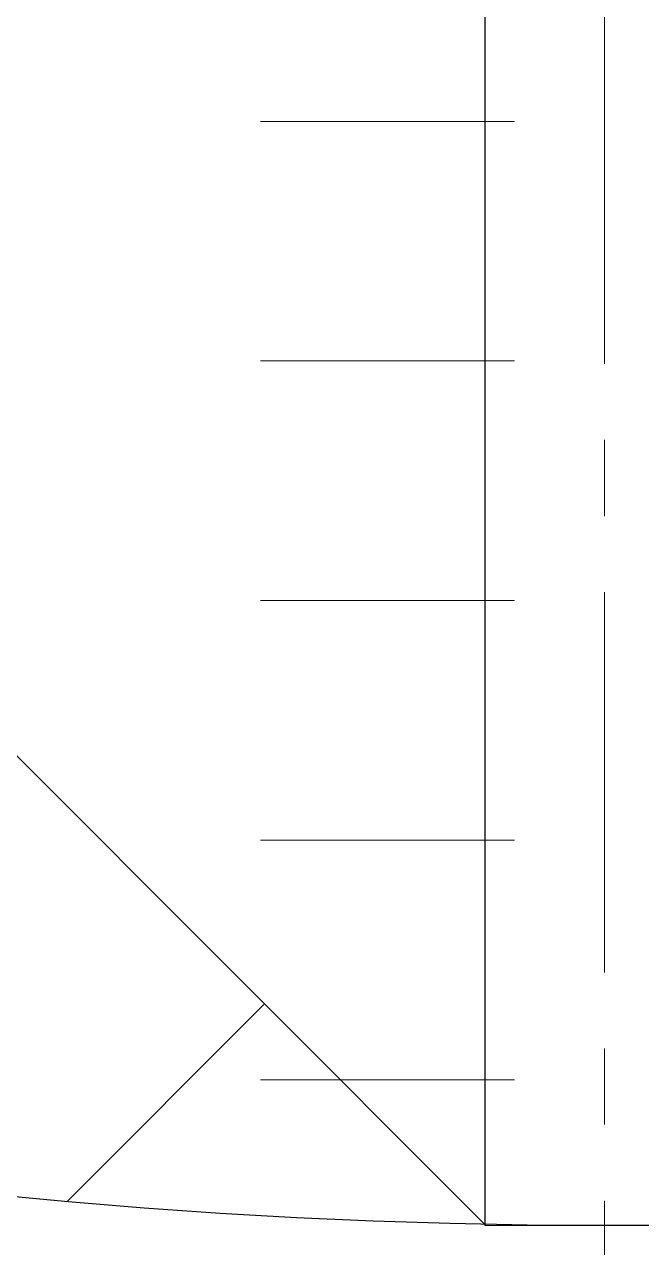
# Model space of a CAD drawing. Header units: millimetres. Extents: x -1359830 to -1240265, y -705366 to -618243.
# Drawn here: x -1295923.1 to -1295799.4, y -633852.9 to -633607.9 of the extents above; entities that cross this region are included whole.
import ezdxf

# ---------------------------------------------------------------- set-up
doc = ezdxf.new("R2010")
doc.units = ezdxf.units.MM
doc.header["$MEASUREMENT"] = 0
doc.linetypes.add('CENTER', pattern=[50.8, 31.75, -6.35, 6.35, -6.35])
for name, color, linetype, lineweight in [('1.NET BAO-F', 3, 'Continuous', 25), ('4.DIM-F', 1, 'Continuous', 15), ('5.HATCH-F', 8, 'Continuous', 5), ('6.NET TRUC-F', 5, 'CENTER', 15), ('KC-NET THUONG', 8, 'Continuous', 18), ('S-dims', 8, 'Continuous', 18)]:
    doc.layers.add(name, color=color, linetype=linetype, lineweight=lineweight)
doc.styles.add('Vnsimli', font='vnsimli.shx', dxfattribs={"width": 0.8})
doc.dimstyles.new('D1-10', dxfattribs={"dimscale": 10, "dimtxt": 2, "dimasz": 1.5, "dimexe": 1.5, "dimexo": 0, "dimgap": 0.5, "dimtad": 1, "dimdec": 0, "dimzin": 0, "dimdsep": 46, "dimtxsty": 'Vnsimli', "dimblk": 'ARCHTICK', "dimcen": 1, "dimdle": 1.5, "dimclrd": 256, "dimclre": 256, "dimclrt": 2, "dimadec": 0, "dimazin": 0, "dimtfac": 1, "dimtdec": 0, "dimtix": 1, "dimtmove": 2, "dimatfit": 2, "dimldrblk": 'ARCHTICK', "dimfxl": 1, "dimtolj": 1, "dimtzin": 0, "dimlwd": -1, "dimlwe": -1, "dimarcsym": 0})

# ---------------------------------------------------------------- blocks, each defined once
blk = doc.blocks.new('_ARCHTICK')
at = {"layer": 'KC-NET THUONG', "color": 0, "linetype": 'ByBlock', "const_width": 0.15}
blk.add_lwpolyline([(-0.5, -0.5), (0.5, 0.5)], dxfattribs=at)
blk = doc.blocks.new('18')
at = {"layer": '1.NET BAO-F', "ltscale": 10}
for p, q in [((-1311875.742, -623200.853), (-1311875.742, -623500.853)), ((-1311875.742, -623500.823), (-1312022.742, -623353.853))]:
    blk.add_line(p, q, dxfattribs=at)
blk.add_circle((-1311872.742, -623350.853), 150, dxfattribs=at)
at = {"layer": '5.HATCH-F', "ltscale": 10}
for p, q in [((-1311881.371, -623473.202), (-1311875.371, -623473.202)), ((-1311881.367, -623473.202), (-1311875.367, -623473.202)), ((-1311881.364, -623473.202), (-1311875.364, -623473.202)), ((-1311881.36, -623473.202), (-1311875.36, -623473.202)), ((-1311881.356, -623473.202), (-1311875.356, -623473.202)), ((-1311881.352, -623473.202), (-1311875.352, -623473.202)), ((-1311881.349, -623473.202), (-1311875.349, -623473.202)), ((-1311881.345, -623473.202), (-1311875.345, -623473.202)), ((-1311881.341, -623473.202), (-1311875.341, -623473.202)), ((-1311881.337, -623473.202), (-1311875.337, -623473.202)), ((-1311881.334, -623473.202), (-1311875.334, -623473.202)), ((-1311881.33, -623473.202), (-1311875.33, -623473.202)), ((-1311881.326, -623473.202), (-1311875.326, -623473.202)), ((-1311881.322, -623473.202), (-1311875.322, -623473.202)), ((-1311881.319, -623473.202), (-1311875.319, -623473.202)), ((-1311881.315, -623473.202), (-1311875.315, -623473.202)), ((-1311881.311, -623473.202), (-1311875.311, -623473.202)), ((-1311881.307, -623473.202), (-1311875.307, -623473.202)), ((-1311881.304, -623473.202), (-1311875.304, -623473.202)), ((-1311881.3, -623473.202), (-1311875.3, -623473.202)), ((-1311881.296, -623473.202), (-1311875.296, -623473.202)), ((-1311881.292, -623473.202), (-1311875.292, -623473.202)), ((-1311881.289, -623473.202), (-1311875.289, -623473.202)), ((-1311881.285, -623473.202), (-1311875.285, -623473.202)), ((-1311881.281, -623473.202), (-1311875.281, -623473.202)), ((-1311881.277, -623473.202), (-1311875.277, -623473.202)), ((-1311881.274, -623473.202), (-1311875.274, -623473.202)), ((-1311881.27, -623473.202), (-1311875.27, -623473.202)), ((-1311881.266, -623473.202), (-1311875.266, -623473.202)), ((-1311881.262, -623473.202), (-1311875.262, -623473.202)), ((-1311881.259, -623473.202), (-1311875.259, -623473.202)), ((-1311881.255, -623473.202), (-1311875.255, -623473.202)), ((-1311881.251, -623473.202), (-1311875.251, -623473.202)), ((-1311881.247, -623473.202), (-1311875.247, -623473.202)), ((-1311881.244, -623473.202), (-1311875.244, -623473.202)), ((-1311881.24, -623473.202), (-1311875.24, -623473.202)), ((-1311881.236, -623473.202), (-1311875.236, -623473.202)), ((-1311881.232, -623473.202), (-1311875.232, -623473.202)), ((-1311881.229, -623473.202), (-1311875.229, -623473.202)), ((-1311881.225, -623473.202), (-1311875.225, -623473.202)), ((-1311881.221, -623473.202), (-1311875.221, -623473.202)), ((-1311881.217, -623473.202), (-1311875.217, -623473.202)), ((-1311881.214, -623473.202), (-1311875.214, -623473.202)), ((-1311881.21, -623473.202), (-1311875.21, -623473.202)), ((-1311881.206, -623473.202), (-1311875.206, -623473.202)), ((-1311881.202, -623473.202), (-1311875.202, -623473.202)), ((-1311881.199, -623473.202), (-1311875.199, -623473.202)), ((-1311881.195, -623473.202), (-1311875.195, -623473.202)), ((-1311881.191, -623473.202), (-1311875.191, -623473.202)), ((-1311881.187, -623473.202), (-1311875.187, -623473.202)), ((-1311881.184, -623473.202), (-1311875.184, -623473.202)), ((-1311881.18, -623473.202), (-1311875.18, -623473.202)), ((-1311881.176, -623473.202), (-1311875.176, -623473.202)), ((-1311881.172, -623473.202), (-1311875.172, -623473.202)), ((-1311881.169, -623473.202), (-1311875.169, -623473.202)), ((-1311881.165, -623473.202), (-1311875.165, -623473.202)), ((-1311881.161, -623473.202), (-1311875.161, -623473.202)), ((-1311881.157, -623473.202), (-1311875.157, -623473.202)), ((-1311881.154, -623473.202), (-1311875.154, -623473.202)), ((-1311881.15, -623473.202), (-1311875.15, -623473.202)), ((-1311881.146, -623473.202), (-1311875.146, -623473.202)), ((-1311881.142, -623473.202), (-1311875.142, -623473.202)), ((-1311881.139, -623473.202), (-1311875.139, -623473.202)), ((-1311881.135, -623473.202), (-1311875.135, -623473.202)), ((-1311881.131, -623473.202), (-1311875.131, -623473.202)), ((-1311881.127, -623473.202), (-1311875.127, -623473.202)), ((-1311881.124, -623473.202), (-1311875.124, -623473.202)), ((-1311881.12, -623473.202), (-1311875.12, -623473.202)), ((-1311881.116, -623473.202), (-1311875.116, -623473.202)), ((-1311881.112, -623473.202), (-1311875.112, -623473.202)), ((-1311881.109, -623473.202), (-1311875.109, -623473.202)), ((-1311881.105, -623473.202), (-1311875.105, -623473.202)), ((-1311881.101, -623473.202), (-1311875.101, -623473.202)), ((-1311881.097, -623473.202), (-1311875.097, -623473.202)), ((-1311881.094, -623473.202), (-1311875.094, -623473.202)), ((-1311881.09, -623473.202), (-1311875.09, -623473.202)), ((-1311881.086, -623473.202), (-1311875.086, -623473.202)), ((-1311881.082, -623473.202), (-1311875.082, -623473.202)), ((-1311881.079, -623473.202), (-1311875.079, -623473.202)), ((-1311881.075, -623473.202), (-1311875.075, -623473.202)), ((-1311881.071, -623473.202), (-1311875.071, -623473.202)), ((-1311881.067, -623473.202), (-1311875.067, -623473.202)), ((-1311881.064, -623473.202), (-1311875.064, -623473.202)), ((-1311881.06, -623473.202), (-1311875.06, -623473.202)), ((-1311881.056, -623473.202), (-1311875.056, -623473.202)), ((-1311881.052, -623473.202), (-1311875.052, -623473.202)), ((-1311881.049, -623473.202), (-1311875.049, -623473.202)), ((-1311881.045, -623473.202), (-1311875.045, -623473.202)), ((-1311881.041, -623473.202), (-1311875.041, -623473.202)), ((-1311881.037, -623473.202), (-1311875.037, -623473.202)), ((-1311881.034, -623473.202), (-1311875.034, -623473.202)), ((-1311881.03, -623473.202), (-1311875.03, -623473.202)), ((-1311881.026, -623473.202), (-1311875.026, -623473.202)), ((-1311881.022, -623473.202), (-1311875.022, -623473.202)), ((-1311881.019, -623473.202), (-1311875.019, -623473.202)), ((-1311881.015, -623473.202), (-1311875.015, -623473.202)), ((-1311881.011, -623473.202), (-1311875.011, -623473.202)), ((-1311881.007, -623473.202), (-1311875.007, -623473.202)), ((-1311881.004, -623473.202), (-1311875.004, -623473.202)), ((-1311881, -623473.202), (-1311875, -623473.202)), ((-1311881.371, -623479.202), (-1311875.371, -623479.202)), ((-1311881.367, -623479.202), (-1311875.367, -623479.202)), ((-1311881.364, -623479.202), (-1311875.364, -623479.202)), ((-1311881.36, -623479.202), (-1311875.36, -623479.202)), ((-1311881.356, -623479.202), (-1311875.356, -623479.202)), ((-1311881.352, -623479.202), (-1311875.352, -623479.202)), ((-1311881.349, -623479.202), (-1311875.349, -623479.202)), ((-1311881.345, -623479.202), (-1311875.345, -623479.202)), ((-1311881.341, -623479.202), (-1311875.341, -623479.202)), ((-1311881.337, -623479.202), (-1311875.337, -623479.202)), ((-1311881.334, -623479.202), (-1311875.334, -623479.202)), ((-1311881.33, -623479.202), (-1311875.33, -623479.202)), ((-1311881.326, -623479.202), (-1311875.326, -623479.202)), ((-1311881.322, -623479.202), (-1311875.322, -623479.202)), ((-1311881.319, -623479.202), (-1311875.319, -623479.202)), ((-1311881.315, -623479.202), (-1311875.315, -623479.202)), ((-1311881.311, -623479.202), (-1311875.311, -623479.202)), ((-1311881.307, -623479.202), (-1311875.307, -623479.202)), ((-1311881.304, -623479.202), (-1311875.304, -623479.202)), ((-1311881.3, -623479.202), (-1311875.3, -623479.202)), ((-1311881.296, -623479.202), (-1311875.296, -623479.202)), ((-1311881.292, -623479.202), (-1311875.292, -623479.202)), ((-1311881.289, -623479.202), (-1311875.289, -623479.202)), ((-1311881.285, -623479.202), (-1311875.285, -623479.202)), ((-1311881.281, -623479.202), (-1311875.281, -623479.202)), ((-1311881.277, -623479.202), (-1311875.277, -623479.202)), ((-1311881.274, -623479.202), (-1311875.274, -623479.202)), ((-1311881.27, -623479.202), (-1311875.27, -623479.202)), ((-1311881.266, -623479.202), (-1311875.266, -623479.202)), ((-1311881.262, -623479.202), (-1311875.262, -623479.202)), ((-1311881.259, -623479.202), (-1311875.259, -623479.202)), ((-1311881.255, -623479.202), (-1311875.255, -623479.202)), ((-1311881.251, -623479.202), (-1311875.251, -623479.202)), ((-1311881.247, -623479.202), (-1311875.247, -623479.202)), ((-1311881.244, -623479.202), (-1311875.244, -623479.202)), ((-1311881.24, -623479.202), (-1311875.24, -623479.202)), ((-1311881.236, -623479.202), (-1311875.236, -623479.202)), ((-1311881.232, -623479.202), (-1311875.232, -623479.202)), ((-1311881.229, -623479.202), (-1311875.229, -623479.202)), ((-1311881.225, -623479.202), (-1311875.225, -623479.202)), ((-1311881.221, -623479.202), (-1311875.221, -623479.202)), ((-1311881.217, -623479.202), (-1311875.217, -623479.202)), ((-1311881.214, -623479.202), (-1311875.214, -623479.202)), ((-1311881.21, -623479.202), (-1311875.21, -623479.202)), ((-1311881.206, -623479.202), (-1311875.206, -623479.202)), ((-1311881.202, -623479.202), (-1311875.202, -623479.202)), ((-1311881.199, -623479.202), (-1311875.199, -623479.202)), ((-1311881.195, -623479.202), (-1311875.195, -623479.202)), ((-1311881.191, -623479.202), (-1311875.191, -623479.202)), ((-1311881.187, -623479.202), (-1311875.187, -623479.202)), ((-1311881.184, -623479.202), (-1311875.184, -623479.202)), ((-1311881.18, -623479.202), (-1311875.18, -623479.202)), ((-1311881.176, -623479.202), (-1311875.176, -623479.202)), ((-1311881.172, -623479.202), (-1311875.172, -623479.202)), ((-1311881.169, -623479.202), (-1311875.169, -623479.202)), ((-1311881.165, -623479.202), (-1311875.165, -623479.202)), ((-1311881.161, -623479.202), (-1311875.161, -623479.202)), ((-1311881.157, -623479.202), (-1311875.157, -623479.202)), ((-1311881.154, -623479.202), (-1311875.154, -623479.202)), ((-1311881.15, -623479.202), (-1311875.15, -623479.202)), ((-1311881.146, -623479.202), (-1311875.146, -623479.202)), ((-1311881.142, -623479.202), (-1311875.142, -623479.202)), ((-1311881.139, -623479.202), (-1311875.139, -623479.202)), ((-1311881.135, -623479.202), (-1311875.135, -623479.202)), ((-1311881.131, -623479.202), (-1311875.131, -623479.202)), ((-1311881.127, -623479.202), (-1311875.127, -623479.202)), ((-1311881.124, -623479.202), (-1311875.124, -623479.202)), ((-1311881.12, -623479.202), (-1311875.12, -623479.202)), ((-1311881.116, -623479.202), (-1311875.116, -623479.202)), ((-1311881.112, -623479.202), (-1311875.112, -623479.202)), ((-1311881.109, -623479.202), (-1311875.109, -623479.202)), ((-1311881.105, -623479.202), (-1311875.105, -623479.202)), ((-1311881.101, -623479.202), (-1311875.101, -623479.202)), ((-1311881.097, -623479.202), (-1311875.097, -623479.202)), ((-1311881.094, -623479.202), (-1311875.094, -623479.202)), ((-1311881.09, -623479.202), (-1311875.09, -623479.202)), ((-1311881.086, -623479.202), (-1311875.086, -623479.202)), ((-1311881.082, -623479.202), (-1311875.082, -623479.202)), ((-1311881.079, -623479.202), (-1311875.079, -623479.202)), ((-1311881.075, -623479.202), (-1311875.075, -623479.202)), ((-1311881.071, -623479.202), (-1311875.071, -623479.202)), ((-1311881.067, -623479.202), (-1311875.067, -623479.202)), ((-1311881.064, -623479.202), (-1311875.064, -623479.202)), ((-1311881.06, -623479.202), (-1311875.06, -623479.202)), ((-1311881.056, -623479.202), (-1311875.056, -623479.202)), ((-1311881.052, -623479.202), (-1311875.052, -623479.202)), ((-1311881.049, -623479.202), (-1311875.049, -623479.202)), ((-1311881.045, -623479.202), (-1311875.045, -623479.202)), ((-1311881.041, -623479.202), (-1311875.041, -623479.202)), ((-1311881.037, -623479.202), (-1311875.037, -623479.202)), ((-1311881.034, -623479.202), (-1311875.034, -623479.202)), ((-1311881.03, -623479.202), (-1311875.03, -623479.202)), ((-1311881.026, -623479.202), (-1311875.026, -623479.202)), ((-1311881.022, -623479.202), (-1311875.022, -623479.202)), ((-1311881.019, -623479.202), (-1311875.019, -623479.202)), ((-1311881.015, -623479.202), (-1311875.015, -623479.202)), ((-1311881.011, -623479.202), (-1311875.011, -623479.202)), ((-1311881.007, -623479.202), (-1311875.007, -623479.202)), ((-1311881.004, -623479.202), (-1311875.004, -623479.202)), ((-1311881, -623479.202), (-1311875, -623479.202)), ((-1311881.371, -623485.202), (-1311875.371, -623485.202)), ((-1311881.367, -623485.202), (-1311875.367, -623485.202)), ((-1311881.364, -623485.202), (-1311875.364, -623485.202)), ((-1311881.36, -623485.202), (-1311875.36, -623485.202)), ((-1311881.356, -623485.202), (-1311875.356, -623485.202)), ((-1311881.352, -623485.202), (-1311875.352, -623485.202)), ((-1311881.349, -623485.202), (-1311875.349, -623485.202)), ((-1311881.345, -623485.202), (-1311875.345, -623485.202)), ((-1311881.341, -623485.202), (-1311875.341, -623485.202)), ((-1311881.337, -623485.202), (-1311875.337, -623485.202)), ((-1311881.334, -623485.202), (-1311875.334, -623485.202)), ((-1311881.33, -623485.202), (-1311875.33, -623485.202)), ((-1311881.326, -623485.202), (-1311875.326, -623485.202)), ((-1311881.322, -623485.202), (-1311875.322, -623485.202)), ((-1311881.319, -623485.202), (-1311875.319, -623485.202)), ((-1311881.315, -623485.202), (-1311875.315, -623485.202)), ((-1311881.311, -623485.202), (-1311875.311, -623485.202)), ((-1311881.307, -623485.202), (-1311875.307, -623485.202)), ((-1311881.304, -623485.202), (-1311875.304, -623485.202)), ((-1311881.3, -623485.202), (-1311875.3, -623485.202)), ((-1311881.296, -623485.202), (-1311875.296, -623485.202)), ((-1311881.292, -623485.202), (-1311875.292, -623485.202)), ((-1311881.289, -623485.202), (-1311875.289, -623485.202)), ((-1311881.285, -623485.202), (-1311875.285, -623485.202)), ((-1311881.281, -623485.202), (-1311875.281, -623485.202)), ((-1311881.277, -623485.202), (-1311875.277, -623485.202)), ((-1311881.274, -623485.202), (-1311875.274, -623485.202)), ((-1311881.27, -623485.202), (-1311875.27, -623485.202)), ((-1311881.266, -623485.202), (-1311875.266, -623485.202)), ((-1311881.262, -623485.202), (-1311875.262, -623485.202)), ((-1311881.259, -623485.202), (-1311875.259, -623485.202)), ((-1311881.255, -623485.202), (-1311875.255, -623485.202)), ((-1311881.251, -623485.202), (-1311875.251, -623485.202)), ((-1311881.247, -623485.202), (-1311875.247, -623485.202)), ((-1311881.244, -623485.202), (-1311875.244, -623485.202)), ((-1311881.24, -623485.202), (-1311875.24, -623485.202)), ((-1311881.236, -623485.202), (-1311875.236, -623485.202)), ((-1311881.232, -623485.202), (-1311875.232, -623485.202)), ((-1311881.229, -623485.202), (-1311875.229, -623485.202)), ((-1311881.225, -623485.202), (-1311875.225, -623485.202)), ((-1311881.221, -623485.202), (-1311875.221, -623485.202)), ((-1311881.217, -623485.202), (-1311875.217, -623485.202)), ((-1311881.214, -623485.202), (-1311875.214, -623485.202)), ((-1311881.21, -623485.202), (-1311875.21, -623485.202)), ((-1311881.206, -623485.202), (-1311875.206, -623485.202)), ((-1311881.202, -623485.202), (-1311875.202, -623485.202)), ((-1311881.199, -623485.202), (-1311875.199, -623485.202)), ((-1311881.195, -623485.202), (-1311875.195, -623485.202)), ((-1311881.191, -623485.202), (-1311875.191, -623485.202)), ((-1311881.187, -623485.202), (-1311875.187, -623485.202)), ((-1311881.184, -623485.202), (-1311875.184, -623485.202)), ((-1311881.18, -623485.202), (-1311875.18, -623485.202)), ((-1311881.176, -623485.202), (-1311875.176, -623485.202)), ((-1311881.172, -623485.202), (-1311875.172, -623485.202)), ((-1311881.169, -623485.202), (-1311875.169, -623485.202)), ((-1311881.165, -623485.202), (-1311875.165, -623485.202)), ((-1311881.161, -623485.202), (-1311875.161, -623485.202)), ((-1311881.157, -623485.202), (-1311875.157, -623485.202)), ((-1311881.154, -623485.202), (-1311875.154, -623485.202)), ((-1311881.15, -623485.202), (-1311875.15, -623485.202)), ((-1311881.146, -623485.202), (-1311875.146, -623485.202)), ((-1311881.142, -623485.202), (-1311875.142, -623485.202)), ((-1311881.139, -623485.202), (-1311875.139, -623485.202)), ((-1311881.135, -623485.202), (-1311875.135, -623485.202)), ((-1311881.131, -623485.202), (-1311875.131, -623485.202)), ((-1311881.127, -623485.202), (-1311875.127, -623485.202)), ((-1311881.124, -623485.202), (-1311875.124, -623485.202)), ((-1311881.12, -623485.202), (-1311875.12, -623485.202)), ((-1311881.116, -623485.202), (-1311875.116, -623485.202)), ((-1311881.112, -623485.202), (-1311875.112, -623485.202)), ((-1311881.109, -623485.202), (-1311875.109, -623485.202)), ((-1311881.105, -623485.202), (-1311875.105, -623485.202)), ((-1311881.101, -623485.202), (-1311875.101, -623485.202)), ((-1311881.097, -623485.202), (-1311875.097, -623485.202)), ((-1311881.094, -623485.202), (-1311875.094, -623485.202)), ((-1311881.09, -623485.202), (-1311875.09, -623485.202)), ((-1311881.086, -623485.202), (-1311875.086, -623485.202)), ((-1311881.082, -623485.202), (-1311875.082, -623485.202)), ((-1311881.079, -623485.202), (-1311875.079, -623485.202)), ((-1311881.075, -623485.202), (-1311875.075, -623485.202)), ((-1311881.071, -623485.202), (-1311875.071, -623485.202)), ((-1311881.067, -623485.202), (-1311875.067, -623485.202)), ((-1311881.064, -623485.202), (-1311875.064, -623485.202)), ((-1311881.06, -623485.202), (-1311875.06, -623485.202)), ((-1311881.056, -623485.202), (-1311875.056, -623485.202)), ((-1311881.052, -623485.202), (-1311875.052, -623485.202)), ((-1311881.049, -623485.202), (-1311875.049, -623485.202)), ((-1311881.045, -623485.202), (-1311875.045, -623485.202)), ((-1311881.041, -623485.202), (-1311875.041, -623485.202)), ((-1311881.037, -623485.202), (-1311875.037, -623485.202)), ((-1311881.034, -623485.202), (-1311875.034, -623485.202)), ((-1311881.03, -623485.202), (-1311875.03, -623485.202)), ((-1311881.026, -623485.202), (-1311875.026, -623485.202)), ((-1311881.022, -623485.202), (-1311875.022, -623485.202)), ((-1311881.019, -623485.202), (-1311875.019, -623485.202)), ((-1311881.015, -623485.202), (-1311875.015, -623485.202)), ((-1311881.011, -623485.202), (-1311875.011, -623485.202)), ((-1311881.007, -623485.202), (-1311875.007, -623485.202)), ((-1311881.004, -623485.202), (-1311875.004, -623485.202)), ((-1311881, -623485.202), (-1311875, -623485.202)), ((-1311881.371, -623491.202), (-1311875.371, -623491.202)), ((-1311881.367, -623491.202), (-1311875.367, -623491.202)), ((-1311881.364, -623491.202), (-1311875.364, -623491.202)), ((-1311881.36, -623491.202), (-1311875.36, -623491.202)), ((-1311881.356, -623491.202), (-1311875.356, -623491.202)), ((-1311881.352, -623491.202), (-1311875.352, -623491.202)), ((-1311881.349, -623491.202), (-1311875.349, -623491.202)), ((-1311881.345, -623491.202), (-1311875.345, -623491.202)), ((-1311881.341, -623491.202), (-1311875.341, -623491.202)), ((-1311881.337, -623491.202), (-1311875.337, -623491.202)), ((-1311881.334, -623491.202), (-1311875.334, -623491.202)), ((-1311881.33, -623491.202), (-1311875.33, -623491.202)), ((-1311881.326, -623491.202), (-1311875.326, -623491.202)), ((-1311881.322, -623491.202), (-1311875.322, -623491.202)), ((-1311881.319, -623491.202), (-1311875.319, -623491.202)), ((-1311881.315, -623491.202), (-1311875.315, -623491.202)), ((-1311881.311, -623491.202), (-1311875.311, -623491.202)), ((-1311881.307, -623491.202), (-1311875.307, -623491.202)), ((-1311881.304, -623491.202), (-1311875.304, -623491.202)), ((-1311881.3, -623491.202), (-1311875.3, -623491.202)), ((-1311881.296, -623491.202), (-1311875.296, -623491.202)), ((-1311881.292, -623491.202), (-1311875.292, -623491.202)), ((-1311881.289, -623491.202), (-1311875.289, -623491.202)), ((-1311881.285, -623491.202), (-1311875.285, -623491.202)), ((-1311881.281, -623491.202), (-1311875.281, -623491.202)), ((-1311881.277, -623491.202), (-1311875.277, -623491.202)), ((-1311881.274, -623491.202), (-1311875.274, -623491.202)), ((-1311881.27, -623491.202), (-1311875.27, -623491.202)), ((-1311881.266, -623491.202), (-1311875.266, -623491.202)), ((-1311881.262, -623491.202), (-1311875.262, -623491.202)), ((-1311881.259, -623491.202), (-1311875.259, -623491.202)), ((-1311881.255, -623491.202), (-1311875.255, -623491.202)), ((-1311881.251, -623491.202), (-1311875.251, -623491.202)), ((-1311881.247, -623491.202), (-1311875.247, -623491.202)), ((-1311881.244, -623491.202), (-1311875.244, -623491.202)), ((-1311881.24, -623491.202), (-1311875.24, -623491.202)), ((-1311881.236, -623491.202), (-1311875.236, -623491.202)), ((-1311881.232, -623491.202), (-1311875.232, -623491.202)), ((-1311881.229, -623491.202), (-1311875.229, -623491.202)), ((-1311881.225, -623491.202), (-1311875.225, -623491.202)), ((-1311881.221, -623491.202), (-1311875.221, -623491.202)), ((-1311881.217, -623491.202), (-1311875.217, -623491.202)), ((-1311881.214, -623491.202), (-1311875.214, -623491.202)), ((-1311881.21, -623491.202), (-1311875.21, -623491.202)), ((-1311881.206, -623491.202), (-1311875.206, -623491.202)), ((-1311881.202, -623491.202), (-1311875.202, -623491.202)), ((-1311881.199, -623491.202), (-1311875.199, -623491.202)), ((-1311881.195, -623491.202), (-1311875.195, -623491.202)), ((-1311881.191, -623491.202), (-1311875.191, -623491.202)), ((-1311881.187, -623491.202), (-1311875.187, -623491.202)), ((-1311881.184, -623491.202), (-1311875.184, -623491.202)), ((-1311881.18, -623491.202), (-1311875.18, -623491.202)), ((-1311881.176, -623491.202), (-1311875.176, -623491.202)), ((-1311881.172, -623491.202), (-1311875.172, -623491.202)), ((-1311881.169, -623491.202), (-1311875.169, -623491.202)), ((-1311881.165, -623491.202), (-1311875.165, -623491.202)), ((-1311881.161, -623491.202), (-1311875.161, -623491.202)), ((-1311881.157, -623491.202), (-1311875.157, -623491.202)), ((-1311881.154, -623491.202), (-1311875.154, -623491.202)), ((-1311881.15, -623491.202), (-1311875.15, -623491.202)), ((-1311881.146, -623491.202), (-1311875.146, -623491.202)), ((-1311881.142, -623491.202), (-1311875.142, -623491.202)), ((-1311881.139, -623491.202), (-1311875.139, -623491.202)), ((-1311881.135, -623491.202), (-1311875.135, -623491.202)), ((-1311881.131, -623491.202), (-1311875.131, -623491.202)), ((-1311881.127, -623491.202), (-1311875.127, -623491.202)), ((-1311881.124, -623491.202), (-1311875.124, -623491.202)), ((-1311881.12, -623491.202), (-1311875.12, -623491.202)), ((-1311881.116, -623491.202), (-1311875.116, -623491.202)), ((-1311881.112, -623491.202), (-1311875.112, -623491.202)), ((-1311881.109, -623491.202), (-1311875.109, -623491.202)), ((-1311881.105, -623491.202), (-1311875.105, -623491.202)), ((-1311881.101, -623491.202), (-1311875.101, -623491.202)), ((-1311881.097, -623491.202), (-1311875.097, -623491.202)), ((-1311881.094, -623491.202), (-1311875.094, -623491.202)), ((-1311881.09, -623491.202), (-1311875.09, -623491.202)), ((-1311881.086, -623491.202), (-1311875.086, -623491.202)), ((-1311881.082, -623491.202), (-1311875.082, -623491.202)), ((-1311881.079, -623491.202), (-1311875.079, -623491.202)), ((-1311881.075, -623491.202), (-1311875.075, -623491.202)), ((-1311881.071, -623491.202), (-1311875.071, -623491.202)), ((-1311881.067, -623491.202), (-1311875.067, -623491.202)), ((-1311881.064, -623491.202), (-1311875.064, -623491.202)), ((-1311881.06, -623491.202), (-1311875.06, -623491.202)), ((-1311881.056, -623491.202), (-1311875.056, -623491.202)), ((-1311881.052, -623491.202), (-1311875.052, -623491.202)), ((-1311881.049, -623491.202), (-1311875.049, -623491.202)), ((-1311881.045, -623491.202), (-1311875.045, -623491.202)), ((-1311881.041, -623491.202), (-1311875.041, -623491.202)), ((-1311881.037, -623491.202), (-1311875.037, -623491.202)), ((-1311881.034, -623491.202), (-1311875.034, -623491.202)), ((-1311881.03, -623491.202), (-1311875.03, -623491.202)), ((-1311881.026, -623491.202), (-1311875.026, -623491.202)), ((-1311881.022, -623491.202), (-1311875.022, -623491.202)), ((-1311881.019, -623491.202), (-1311875.019, -623491.202)), ((-1311881.015, -623491.202), (-1311875.015, -623491.202)), ((-1311881.011, -623491.202), (-1311875.011, -623491.202)), ((-1311881.007, -623491.202), (-1311875.007, -623491.202)), ((-1311881.004, -623491.202), (-1311875.004, -623491.202)), ((-1311881, -623491.202), (-1311875, -623491.202)), ((-1311886.214, -623500.247), (-1311881.281, -623495.315)), ((-1311881.371, -623497.202), (-1311875.371, -623497.202)), ((-1311881.367, -623497.202), (-1311875.367, -623497.202)), ((-1311881.364, -623497.202), (-1311875.364, -623497.202)), ((-1311881.36, -623497.202), (-1311875.36, -623497.202)), ((-1311881.356, -623497.202), (-1311875.356, -623497.202)), ((-1311881.352, -623497.202), (-1311875.352, -623497.202)), ((-1311881.349, -623497.202), (-1311875.349, -623497.202)), ((-1311881.345, -623497.202), (-1311875.345, -623497.202)), ((-1311881.341, -623497.202), (-1311875.341, -623497.202)), ((-1311881.337, -623497.202), (-1311875.337, -623497.202)), ((-1311881.334, -623497.202), (-1311875.334, -623497.202)), ((-1311881.33, -623497.202), (-1311875.33, -623497.202)), ((-1311881.326, -623497.202), (-1311875.326, -623497.202)), ((-1311881.322, -623497.202), (-1311875.322, -623497.202)), ((-1311881.319, -623497.202), (-1311875.319, -623497.202)), ((-1311881.315, -623497.202), (-1311875.315, -623497.202)), ((-1311881.311, -623497.202), (-1311875.311, -623497.202)), ((-1311881.307, -623497.202), (-1311875.307, -623497.202)), ((-1311881.304, -623497.202), (-1311875.304, -623497.202)), ((-1311881.3, -623497.202), (-1311875.3, -623497.202)), ((-1311881.296, -623497.202), (-1311875.296, -623497.202)), ((-1311881.292, -623497.202), (-1311875.292, -623497.202)), ((-1311881.289, -623497.202), (-1311875.289, -623497.202)), ((-1311881.285, -623497.202), (-1311875.285, -623497.202)), ((-1311881.281, -623497.202), (-1311875.281, -623497.202)), ((-1311881.277, -623497.202), (-1311875.277, -623497.202)), ((-1311881.274, -623497.202), (-1311875.274, -623497.202)), ((-1311881.27, -623497.202), (-1311875.27, -623497.202)), ((-1311881.266, -623497.202), (-1311875.266, -623497.202)), ((-1311881.262, -623497.202), (-1311875.262, -623497.202)), ((-1311881.259, -623497.202), (-1311875.259, -623497.202)), ((-1311881.255, -623497.202), (-1311875.255, -623497.202)), ((-1311881.251, -623497.202), (-1311875.251, -623497.202)), ((-1311881.247, -623497.202), (-1311875.247, -623497.202)), ((-1311881.244, -623497.202), (-1311875.244, -623497.202)), ((-1311881.24, -623497.202), (-1311875.24, -623497.202)), ((-1311881.236, -623497.202), (-1311875.236, -623497.202)), ((-1311881.232, -623497.202), (-1311875.232, -623497.202)), ((-1311881.229, -623497.202), (-1311875.229, -623497.202)), ((-1311881.225, -623497.202), (-1311875.225, -623497.202)), ((-1311881.221, -623497.202), (-1311875.221, -623497.202)), ((-1311881.217, -623497.202), (-1311875.217, -623497.202)), ((-1311881.214, -623497.202), (-1311875.214, -623497.202)), ((-1311881.21, -623497.202), (-1311875.21, -623497.202)), ((-1311881.206, -623497.202), (-1311875.206, -623497.202)), ((-1311881.202, -623497.202), (-1311875.202, -623497.202)), ((-1311881.199, -623497.202), (-1311875.199, -623497.202)), ((-1311881.195, -623497.202), (-1311875.195, -623497.202)), ((-1311881.191, -623497.202), (-1311875.191, -623497.202)), ((-1311881.187, -623497.202), (-1311875.187, -623497.202)), ((-1311881.184, -623497.202), (-1311875.184, -623497.202)), ((-1311881.18, -623497.202), (-1311875.18, -623497.202)), ((-1311881.176, -623497.202), (-1311875.176, -623497.202)), ((-1311881.172, -623497.202), (-1311875.172, -623497.202)), ((-1311881.169, -623497.202), (-1311875.169, -623497.202)), ((-1311881.165, -623497.202), (-1311875.165, -623497.202)), ((-1311881.161, -623497.202), (-1311875.161, -623497.202)), ((-1311881.157, -623497.202), (-1311875.157, -623497.202)), ((-1311881.154, -623497.202), (-1311875.154, -623497.202)), ((-1311881.15, -623497.202), (-1311875.15, -623497.202)), ((-1311881.146, -623497.202), (-1311875.146, -623497.202)), ((-1311881.142, -623497.202), (-1311875.142, -623497.202)), ((-1311881.139, -623497.202), (-1311875.139, -623497.202)), ((-1311881.135, -623497.202), (-1311875.135, -623497.202)), ((-1311881.131, -623497.202), (-1311875.131, -623497.202)), ((-1311881.127, -623497.202), (-1311875.127, -623497.202)), ((-1311881.124, -623497.202), (-1311875.124, -623497.202)), ((-1311881.12, -623497.202), (-1311875.12, -623497.202)), ((-1311881.116, -623497.202), (-1311875.116, -623497.202)), ((-1311881.112, -623497.202), (-1311875.112, -623497.202)), ((-1311881.109, -623497.202), (-1311875.109, -623497.202)), ((-1311881.105, -623497.202), (-1311875.105, -623497.202)), ((-1311881.101, -623497.202), (-1311875.101, -623497.202)), ((-1311881.097, -623497.202), (-1311875.097, -623497.202)), ((-1311881.094, -623497.202), (-1311875.094, -623497.202)), ((-1311881.09, -623497.202), (-1311875.09, -623497.202)), ((-1311881.086, -623497.202), (-1311875.086, -623497.202)), ((-1311881.082, -623497.202), (-1311875.082, -623497.202)), ((-1311881.079, -623497.202), (-1311875.079, -623497.202)), ((-1311881.075, -623497.202), (-1311875.075, -623497.202)), ((-1311881.071, -623497.202), (-1311875.071, -623497.202)), ((-1311881.067, -623497.202), (-1311875.067, -623497.202)), ((-1311881.064, -623497.202), (-1311875.064, -623497.202)), ((-1311881.06, -623497.202), (-1311875.06, -623497.202)), ((-1311881.056, -623497.202), (-1311875.056, -623497.202)), ((-1311881.052, -623497.202), (-1311875.052, -623497.202)), ((-1311881.049, -623497.202), (-1311875.049, -623497.202)), ((-1311881.045, -623497.202), (-1311875.045, -623497.202)), ((-1311881.041, -623497.202), (-1311875.041, -623497.202)), ((-1311881.037, -623497.202), (-1311875.037, -623497.202)), ((-1311881.034, -623497.202), (-1311875.034, -623497.202)), ((-1311881.03, -623497.202), (-1311875.03, -623497.202)), ((-1311881.026, -623497.202), (-1311875.026, -623497.202)), ((-1311881.022, -623497.202), (-1311875.022, -623497.202)), ((-1311881.019, -623497.202), (-1311875.019, -623497.202)), ((-1311881.015, -623497.202), (-1311875.015, -623497.202)), ((-1311881.011, -623497.202), (-1311875.011, -623497.202)), ((-1311881.007, -623497.202), (-1311875.007, -623497.202)), ((-1311881.004, -623497.202), (-1311875.004, -623497.202)), ((-1311879.364, -623497.202), (-1311875, -623497.202)), ((-1311875.742, -623500.853), (-1311869.742, -623500.853))]:
    blk.add_line(p, q, dxfattribs=at)
at = {"layer": '6.NET TRUC-F', "linetype": 'CENTER', "ltscale": 0.3}
blk.add_line((-1311872.742, -623180.189), (-1311872.742, -623524.106), dxfattribs=at)
at = {"layer": '4.DIM-F'}
blk.add_leader([(-1311931.637, -623474.47), (-1311931.637, -623572.108), (-1311590.056, -623572.108)], dimstyle='D1-10', dxfattribs=at)

msp = doc.modelspace()

# ---------------------------------------------------------------- block references
at = {"layer": 'S-dims', "xscale": 8, "yscale": 8, "zscale": 8}
msp.add_blockref('18', (9199175.15, 4354158.27), dxfattribs=at)

doc.saveas('drawing.dxf')
